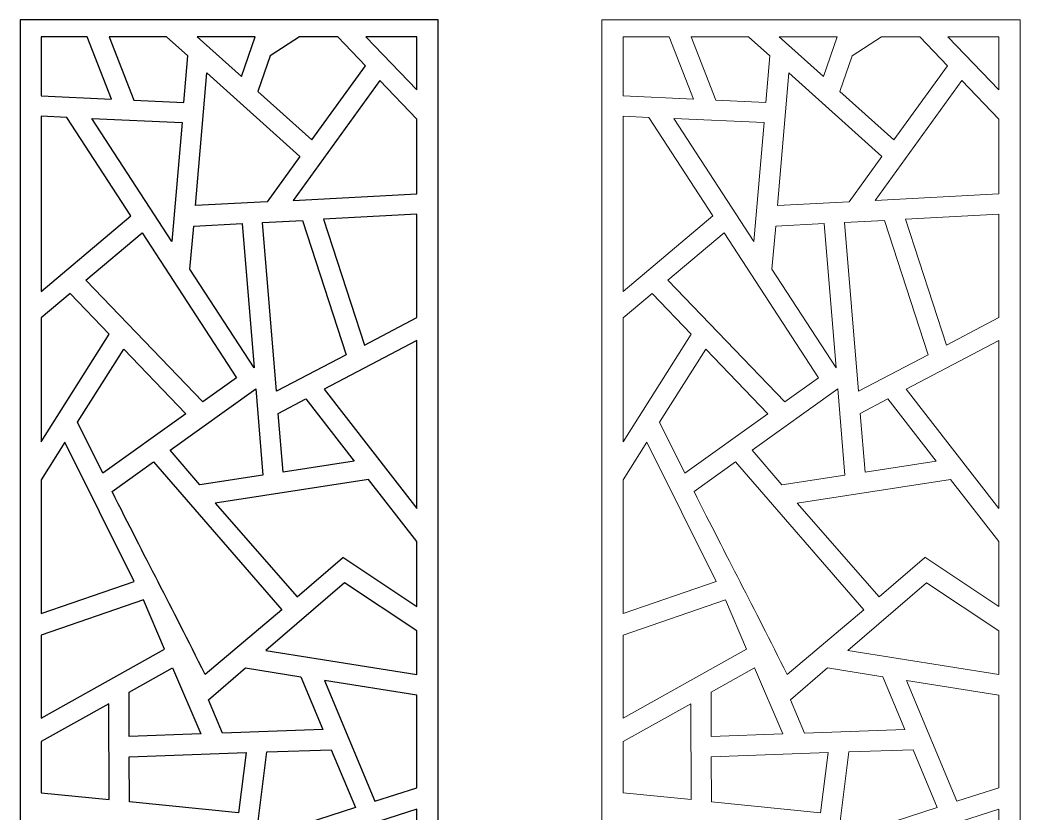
# Model space of a CAD drawing. Header units: centimetres. Extents: x -7.9 to 8.4, y -13.3 to 13.4.
# Drawn here: x -7.92 to 8.39, y 0.45 to 13.39 of the extents above; entities that cross this region are included whole.
import ezdxf

# ---------------------------------------------------------------- set-up
doc = ezdxf.new("R2010")
doc.units = ezdxf.units.CM
doc.header["$MEASUREMENT"] = 0
doc.layers.add('layer 1', color=7, linetype='Continuous')

msp = doc.modelspace()

# ---------------------------------------------------------------- linework, layer by layer
at = {"layer": 'layer 1', "color": 177}
for points, knots in [([(-7.91518, 13.39205), (-7.91518, 13.39205), (-1.09752, 13.39205), (-1.09752, 13.39205), (-1.09752, 13.39205), (-1.09752, 13.39205), (-1.09752, -13.33315), (-1.09752, -13.33315), (-1.09752, -13.33315), (-1.09752, -13.33315), (-7.91518, -13.33315), (-7.91518, -13.33315), (-7.91518, -13.33315), (-7.91518, -13.33315), (-7.91518, 13.39205), (-7.91518, 13.39205)], [0, 0, 0, 0, 0.2, 0.2, 0.2, 0.2, 0.4, 0.4, 0.4, 0.4, 0.6, 0.6, 0.6, 0.6, 1, 1, 1, 1]), ([(-7.57028, 13.11934), (-7.57028, 13.11934), (-6.81907, 13.11934), (-6.81907, 13.11934), (-6.81907, 13.11934), (-6.81907, 13.11934), (-6.42191, 12.10045), (-6.42191, 12.10045), (-6.42191, 12.10045), (-6.42191, 12.10045), (-7.57028, 12.15201), (-7.57028, 12.15201), (-7.57028, 12.15201), (-7.57028, 12.15201), (-7.57028, 13.11934), (-7.57028, 13.11934)], [0, 0, 0, 0, 0.2, 0.2, 0.2, 0.2, 0.4, 0.4, 0.4, 0.4, 0.6, 0.6, 0.6, 0.6, 1, 1, 1, 1]), ([(-6.46264, 13.11934), (-6.46264, 13.11934), (-5.52544, 13.11934), (-5.52544, 13.11934), (-5.52544, 13.11934), (-5.52544, 13.11934), (-5.1753, 12.8048), (-5.1753, 12.8048), (-5.1753, 12.8048), (-5.1753, 12.8048), (-5.24072, 12.04743), (-5.24072, 12.04743), (-5.24072, 12.04743), (-5.24072, 12.04743), (-6.05915, 12.08418), (-6.05915, 12.08418), (-6.05915, 12.08418), (-6.05915, 12.08418), (-6.46264, 13.11934), (-6.46264, 13.11934)], [0, 0, 0, 0, 0.16666667, 0.16666667, 0.16666667, 0.16666667, 0.33333333, 0.33333333, 0.33333333, 0.33333333, 0.5, 0.5, 0.5, 0.5, 0.66666667, 0.66666667, 0.66666667, 0.66666667, 1, 1, 1, 1]), ([(-5.02819, 13.11934), (-5.02819, 13.11934), (-4.07809, 13.11934), (-4.07809, 13.11934), (-4.07809, 13.11934), (-4.07809, 13.11934), (-4.303, 12.46789), (-4.303, 12.46789), (-4.303, 12.46789), (-4.303, 12.46789), (-5.02819, 13.11934), (-5.02819, 13.11934)], [0, 0, 0, 0, 0.25, 0.25, 0.25, 0.25, 0.5, 0.5, 0.5, 0.5, 1, 1, 1, 1]), ([(-3.357, 13.11934), (-3.357, 13.11934), (-2.73266, 13.11934), (-2.73266, 13.11934), (-2.73266, 13.11934), (-2.73266, 13.11934), (-2.27841, 12.6459), (-2.27841, 12.6459), (-2.27841, 12.6459), (-2.27841, 12.6459), (-3.15361, 11.43534), (-3.15361, 11.43534), (-3.15361, 11.43534), (-3.15361, 11.43534), (-4.03489, 12.22704), (-4.03489, 12.22704), (-4.03489, 12.22704), (-4.03489, 12.22704), (-3.83387, 12.80936), (-3.83387, 12.80936), (-3.83387, 12.80936), (-3.83387, 12.80936), (-3.357, 13.11934), (-3.357, 13.11934)], [0, 0, 0, 0, 0.14285714, 0.14285714, 0.14285714, 0.14285714, 0.28571429, 0.28571429, 0.28571429, 0.28571429, 0.42857143, 0.42857143, 0.42857143, 0.42857143, 0.57142857, 0.57142857, 0.57142857, 0.57142857, 0.71428571, 0.71428571, 0.71428571, 0.71428571, 1, 1, 1, 1]), ([(-2.27238, 13.11934), (-2.27238, 13.11934), (-1.44242, 13.11934), (-1.44242, 13.11934), (-1.44242, 13.11934), (-1.44242, 13.11934), (-1.44242, 12.25433), (-1.44242, 12.25433), (-1.44242, 12.25433), (-1.44242, 12.25433), (-2.27238, 13.11934), (-2.27238, 13.11934)], [0, 0, 0, 0, 0.25, 0.25, 0.25, 0.25, 0.5, 0.5, 0.5, 0.5, 1, 1, 1, 1]), ([(-4.86607, 12.52701), (-4.86607, 12.52701), (-5.05309, 10.36161), (-5.05309, 10.36161), (-5.05309, 10.36161), (-5.05309, 10.36161), (-3.88506, 10.42363), (-3.88506, 10.42363), (-3.88506, 10.42363), (-3.88506, 10.42363), (-3.34938, 11.16456), (-3.34938, 11.16456), (-3.34938, 11.16456), (-3.34938, 11.16456), (-4.86607, 12.52701), (-4.86607, 12.52701)], [0, 0, 0, 0, 0.2, 0.2, 0.2, 0.2, 0.4, 0.4, 0.4, 0.4, 0.6, 0.6, 0.6, 0.6, 1, 1, 1, 1]), ([(-1.44242, 11.77461), (-1.44242, 11.77461), (-1.44242, 10.55328), (-1.44242, 10.55328), (-1.44242, 10.55328), (-1.44242, 10.55328), (-3.45909, 10.44624), (-3.45909, 10.44624), (-3.45909, 10.44624), (-3.45909, 10.44624), (-2.04481, 12.40243), (-2.04481, 12.40243), (-2.04481, 12.40243), (-2.04481, 12.40243), (-1.44242, 11.77461), (-1.44242, 11.77461)], [0, 0, 0, 0, 0.2, 0.2, 0.2, 0.2, 0.4, 0.4, 0.4, 0.4, 0.6, 0.6, 0.6, 0.6, 1, 1, 1, 1]), ([(-7.57028, 8.96252), (-7.57028, 8.96252), (-7.57028, 11.81962), (-7.57028, 11.81962), (-7.57028, 11.81962), (-7.57028, 11.81962), (-7.14979, 11.80074), (-7.14979, 11.80074), (-7.14979, 11.80074), (-7.14979, 11.80074), (-6.10649, 10.19601), (-6.10649, 10.19601), (-6.10649, 10.19601), (-6.10649, 10.19601), (-7.57028, 8.96252), (-7.57028, 8.96252)], [0, 0, 0, 0, 0.2, 0.2, 0.2, 0.2, 0.4, 0.4, 0.4, 0.4, 0.6, 0.6, 0.6, 0.6, 1, 1, 1, 1]), ([(-6.74141, 11.78241), (-6.74141, 11.78241), (-5.43691, 9.77592), (-5.43691, 9.77592), (-5.43691, 9.77592), (-5.43691, 9.77592), (-5.26931, 11.71634), (-5.26931, 11.71634), (-5.26931, 11.71634), (-5.26931, 11.71634), (-6.74141, 11.78241), (-6.74141, 11.78241)], [0, 0, 0, 0, 0.25, 0.25, 0.25, 0.25, 0.5, 0.5, 0.5, 0.5, 1, 1, 1, 1]), ([(-3.95809, 10.08697), (-3.95809, 10.08697), (-3.73147, 7.33145), (-3.73147, 7.33145), (-3.73147, 7.33145), (-3.73147, 7.33145), (-2.59604, 7.92948), (-2.59604, 7.92948), (-2.59604, 7.92948), (-2.59604, 7.92948), (-3.30934, 10.12141), (-3.30934, 10.12141), (-3.30934, 10.12141), (-3.30934, 10.12141), (-3.95809, 10.08697), (-3.95809, 10.08697)], [0, 0, 0, 0, 0.2, 0.2, 0.2, 0.2, 0.4, 0.4, 0.4, 0.4, 0.6, 0.6, 0.6, 0.6, 1, 1, 1, 1]), ([(-1.44242, 10.22051), (-1.44242, 10.22051), (-1.44242, 8.5371), (-1.44242, 8.5371), (-1.44242, 8.5371), (-1.44242, 8.5371), (-2.29805, 8.08643), (-2.29805, 8.08643), (-2.29805, 8.08643), (-2.29805, 8.08643), (-2.9662, 10.13962), (-2.9662, 10.13962), (-2.9662, 10.13962), (-2.9662, 10.13962), (-1.44242, 10.22051), (-1.44242, 10.22051)], [0, 0, 0, 0, 0.2, 0.2, 0.2, 0.2, 0.4, 0.4, 0.4, 0.4, 0.6, 0.6, 0.6, 0.6, 1, 1, 1, 1]), ([(-4.09641, 7.71403), (-4.09641, 7.71403), (-4.29012, 10.06934), (-4.29012, 10.06934), (-4.29012, 10.06934), (-4.29012, 10.06934), (-5.08198, 10.0273), (-5.08198, 10.0273), (-5.08198, 10.0273), (-5.08198, 10.0273), (-5.14276, 9.32348), (-5.14276, 9.32348), (-5.14276, 9.32348), (-5.14276, 9.32348), (-4.09641, 7.71403), (-4.09641, 7.71403)], [0, 0, 0, 0, 0.2, 0.2, 0.2, 0.2, 0.4, 0.4, 0.4, 0.4, 0.6, 0.6, 0.6, 0.6, 1, 1, 1, 1]), ([(-4.93544, 7.15834), (-4.93544, 7.15834), (-4.38629, 7.55009), (-4.38629, 7.55009), (-4.38629, 7.55009), (-4.38629, 7.55009), (-5.92412, 9.91549), (-5.92412, 9.91549), (-5.92412, 9.91549), (-5.92412, 9.91549), (-6.84019, 9.14354), (-6.84019, 9.14354), (-6.84019, 9.14354), (-6.84019, 9.14354), (-4.93544, 7.15834), (-4.93544, 7.15834)], [0, 0, 0, 0, 0.2, 0.2, 0.2, 0.2, 0.4, 0.4, 0.4, 0.4, 0.6, 0.6, 0.6, 0.6, 1, 1, 1, 1]), ([(-7.57028, 6.50671), (-7.57028, 6.50671), (-7.57028, 8.52831), (-7.57028, 8.52831), (-7.57028, 8.52831), (-7.57028, 8.52831), (-7.0947, 8.92908), (-7.0947, 8.92908), (-7.0947, 8.92908), (-7.0947, 8.92908), (-6.45871, 8.26625), (-6.45871, 8.26625), (-6.45871, 8.26625), (-6.45871, 8.26625), (-7.57028, 6.50671), (-7.57028, 6.50671)], [0, 0, 0, 0, 0.2, 0.2, 0.2, 0.2, 0.4, 0.4, 0.4, 0.4, 0.6, 0.6, 0.6, 0.6, 1, 1, 1, 1]), ([(-1.44242, 8.1619), (-1.44242, 8.1619), (-1.44242, 5.41917), (-1.44242, 5.41917), (-1.44242, 5.41917), (-1.44242, 5.41917), (-2.95569, 7.36485), (-2.95569, 7.36485), (-2.95569, 7.36485), (-2.95569, 7.36485), (-1.44242, 8.1619), (-1.44242, 8.1619)], [0, 0, 0, 0, 0.25, 0.25, 0.25, 0.25, 0.5, 0.5, 0.5, 0.5, 1, 1, 1, 1]), ([(-6.22206, 8.0196), (-6.22206, 8.0196), (-6.97666, 6.82789), (-6.97666, 6.82789), (-6.97666, 6.82789), (-6.97666, 6.82789), (-6.56245, 5.99765), (-6.56245, 5.99765), (-6.56245, 5.99765), (-6.56245, 5.99765), (-5.20868, 6.96341), (-5.20868, 6.96341), (-5.20868, 6.96341), (-5.20868, 6.96341), (-6.22206, 8.0196), (-6.22206, 8.0196)], [0, 0, 0, 0, 0.2, 0.2, 0.2, 0.2, 0.4, 0.4, 0.4, 0.4, 0.6, 0.6, 0.6, 0.6, 1, 1, 1, 1]), ([(-3.95236, 5.96254), (-3.95236, 5.96254), (-4.06807, 7.36952), (-4.06807, 7.36952), (-4.06807, 7.36952), (-4.06807, 7.36952), (-5.46765, 6.37108), (-5.46765, 6.37108), (-5.46765, 6.37108), (-5.46765, 6.37108), (-4.98443, 5.80259), (-4.98443, 5.80259), (-4.98443, 5.80259), (-4.98443, 5.80259), (-3.95236, 5.96254), (-3.95236, 5.96254)], [0, 0, 0, 0, 0.2, 0.2, 0.2, 0.2, 0.4, 0.4, 0.4, 0.4, 0.6, 0.6, 0.6, 0.6, 1, 1, 1, 1]), ([(-3.70188, 6.97184), (-3.70188, 6.97184), (-3.62308, 6.01356), (-3.62308, 6.01356), (-3.62308, 6.01356), (-3.62308, 6.01356), (-2.46495, 6.19304), (-2.46495, 6.19304), (-2.46495, 6.19304), (-2.46495, 6.19304), (-3.25409, 7.20769), (-3.25409, 7.20769), (-3.25409, 7.20769), (-3.25409, 7.20769), (-3.70188, 6.97184), (-3.70188, 6.97184)], [0, 0, 0, 0, 0.2, 0.2, 0.2, 0.2, 0.4, 0.4, 0.4, 0.4, 0.6, 0.6, 0.6, 0.6, 1, 1, 1, 1]), ([(-7.57028, 3.70249), (-7.57028, 3.70249), (-7.57028, 5.88636), (-7.57028, 5.88636), (-7.57028, 5.88636), (-7.57028, 5.88636), (-7.18426, 6.50004), (-7.18426, 6.50004), (-7.18426, 6.50004), (-7.18426, 6.50004), (-6.05094, 4.22844), (-6.05094, 4.22844), (-6.05094, 4.22844), (-6.05094, 4.22844), (-7.57028, 3.70249), (-7.57028, 3.70249)], [0, 0, 0, 0, 0.2, 0.2, 0.2, 0.2, 0.4, 0.4, 0.4, 0.4, 0.6, 0.6, 0.6, 0.6, 1, 1, 1, 1]), ([(-4.89767, 2.71088), (-4.89767, 2.71088), (-3.64673, 3.76331), (-3.64673, 3.76331), (-3.64673, 3.76331), (-3.64673, 3.76331), (-5.73816, 6.17809), (-5.73816, 6.17809), (-5.73816, 6.17809), (-5.73816, 6.17809), (-6.41246, 5.69705), (-6.41246, 5.69705), (-6.41246, 5.69705), (-5.86667, 4.60305), (-5.46172, 3.84682), (-4.89767, 2.71088)], [0, 0, 0, 0, 0.2, 0.2, 0.2, 0.2, 0.4, 0.4, 0.4, 0.4, 0.6, 0.6, 0.6, 0.6, 1, 1, 1, 1]), ([(-1.44242, 4.87834), (-1.44242, 4.87834), (-1.44242, 3.81906), (-1.44242, 3.81906), (-1.44242, 3.81906), (-1.44242, 3.81906), (-2.64798, 4.62387), (-2.64798, 4.62387), (-2.64798, 4.62387), (-2.64798, 4.62387), (-2.65661, 4.61234), (-2.65661, 4.61234), (-2.65661, 4.61234), (-2.65661, 4.61234), (-2.65703, 4.61281), (-2.65703, 4.61281), (-2.65703, 4.61281), (-2.65703, 4.61281), (-3.3956, 3.97886), (-3.3956, 3.97886), (-3.3956, 3.97886), (-3.3956, 3.97886), (-4.73207, 5.50568), (-4.73207, 5.50568), (-4.73207, 5.50568), (-4.73207, 5.50568), (-2.23174, 5.89319), (-2.23174, 5.89319), (-2.23174, 5.89319), (-2.23174, 5.89319), (-1.44242, 4.87834), (-1.44242, 4.87834)], [0, 0, 0, 0, 0.11111111, 0.11111111, 0.11111111, 0.11111111, 0.22222222, 0.22222222, 0.22222222, 0.22222222, 0.33333333, 0.33333333, 0.33333333, 0.33333333, 0.44444444, 0.44444444, 0.44444444, 0.44444444, 0.55555556, 0.55555556, 0.55555556, 0.55555556, 0.66666667, 0.66666667, 0.66666667, 0.66666667, 0.77777778, 0.77777778, 0.77777778, 0.77777778, 1, 1, 1, 1]), ([(-1.44242, 3.41983), (-1.44242, 3.41983), (-1.44242, 2.709), (-1.44242, 2.709), (-1.44242, 2.709), (-1.44242, 2.709), (-3.90759, 3.1012), (-3.90759, 3.1012), (-3.90759, 3.1012), (-3.90759, 3.1012), (-2.62028, 4.20616), (-2.62028, 4.20616), (-2.62028, 4.20616), (-2.62028, 4.20616), (-1.44242, 3.41983), (-1.44242, 3.41983)], [0, 0, 0, 0, 0.2, 0.2, 0.2, 0.2, 0.4, 0.4, 0.4, 0.4, 0.6, 0.6, 0.6, 0.6, 1, 1, 1, 1]), ([(-7.57028, 1.99747), (-7.57028, 1.99747), (-7.57028, 3.35113), (-7.57028, 3.35113), (-7.57028, 3.35113), (-7.57028, 3.35113), (-5.89884, 3.92974), (-5.89884, 3.92974), (-5.89884, 3.92974), (-5.89884, 3.92974), (-5.55617, 3.12443), (-5.55617, 3.12443), (-5.55617, 3.12443), (-5.55617, 3.12443), (-7.57028, 1.99747), (-7.57028, 1.99747)], [0, 0, 0, 0, 0.2, 0.2, 0.2, 0.2, 0.4, 0.4, 0.4, 0.4, 0.6, 0.6, 0.6, 0.6, 1, 1, 1, 1]), ([(-4.96739, 1.74076), (-4.96739, 1.74076), (-5.42525, 2.81676), (-5.42525, 2.81676), (-5.42525, 2.81676), (-5.42525, 2.81676), (-6.13703, 2.41849), (-6.13703, 2.41849), (-6.13703, 2.41849), (-6.13703, 2.41849), (-6.13408, 1.70004), (-6.13408, 1.70004), (-6.13408, 1.70004), (-6.13408, 1.70004), (-4.96739, 1.74076), (-4.96739, 1.74076)], [0, 0, 0, 0, 0.2, 0.2, 0.2, 0.2, 0.4, 0.4, 0.4, 0.4, 0.6, 0.6, 0.6, 0.6, 1, 1, 1, 1]), ([(-3.33391, 2.67326), (-3.33391, 2.67326), (-4.23849, 2.81718), (-4.23849, 2.81718), (-4.23849, 2.81718), (-4.23849, 2.81718), (-4.84322, 2.29813), (-4.84322, 2.29813), (-4.84322, 2.29813), (-4.84322, 2.29813), (-4.61134, 1.75319), (-4.61134, 1.75319), (-4.61134, 1.75319), (-4.61134, 1.75319), (-2.97518, 1.81032), (-2.97518, 1.81032), (-2.97518, 1.81032), (-2.97518, 1.81032), (-3.33391, 2.67326), (-3.33391, 2.67326)], [0, 0, 0, 0, 0.16666667, 0.16666667, 0.16666667, 0.16666667, 0.33333333, 0.33333333, 0.33333333, 0.33333333, 0.5, 0.5, 0.5, 0.5, 0.66666667, 0.66666667, 0.66666667, 0.66666667, 1, 1, 1, 1]), ([(-1.44242, 2.37232), (-1.44242, 2.37232), (-1.44242, 0.86161), (-1.44242, 0.86161), (-1.44242, 0.86161), (-1.44242, 0.86161), (-2.12844, 0.63963), (-2.12844, 0.63963), (-2.12844, 0.63963), (-2.12844, 0.63963), (-2.94832, 2.6119), (-2.94832, 2.6119), (-2.94832, 2.6119), (-2.94832, 2.6119), (-1.44242, 2.37232), (-1.44242, 2.37232)], [0, 0, 0, 0, 0.2, 0.2, 0.2, 0.2, 0.4, 0.4, 0.4, 0.4, 0.6, 0.6, 0.6, 0.6, 1, 1, 1, 1]), ([(-7.57028, 0.7805), (-7.57028, 0.7805), (-7.57028, 1.61656), (-7.57028, 1.61656), (-7.57028, 1.61656), (-7.57028, 1.61656), (-6.46853, 2.23301), (-6.46853, 2.23301), (-6.46853, 2.23301), (-6.46853, 2.23301), (-6.4621, 0.66706), (-6.4621, 0.66706), (-6.4621, 0.66706), (-6.4621, 0.66706), (-7.57028, 0.7805), (-7.57028, 0.7805)], [0, 0, 0, 0, 0.2, 0.2, 0.2, 0.2, 0.4, 0.4, 0.4, 0.4, 0.6, 0.6, 0.6, 0.6, 1, 1, 1, 1]), ([(-2.83889, 1.48245), (-2.83889, 1.48245), (-3.89081, 1.44572), (-3.89081, 1.44572), (-3.89081, 1.44572), (-3.89081, 1.44572), (-4.06937, 0.01157), (-4.06937, 0.01157), (-4.06937, 0.01157), (-4.06937, 0.01157), (-2.44584, 0.53692), (-2.44584, 0.53692), (-2.44584, 0.53692), (-2.44584, 0.53692), (-2.83889, 1.48245), (-2.83889, 1.48245)], [0, 0, 0, 0, 0.2, 0.2, 0.2, 0.2, 0.4, 0.4, 0.4, 0.4, 0.6, 0.6, 0.6, 0.6, 1, 1, 1, 1]), ([(-4.22723, 1.43398), (-4.22723, 1.43398), (-6.13271, 1.36747), (-6.13271, 1.36747), (-6.13271, 1.36747), (-6.13271, 1.36747), (-6.12971, 0.63302), (-6.12971, 0.63302), (-6.12971, 0.63302), (-6.12971, 0.63302), (-4.34966, 0.45078), (-4.34966, 0.45078), (-4.34966, 0.45078), (-4.34966, 0.45078), (-4.22723, 1.43398), (-4.22723, 1.43398)], [0, 0, 0, 0, 0.2, 0.2, 0.2, 0.2, 0.4, 0.4, 0.4, 0.4, 0.6, 0.6, 0.6, 0.6, 1, 1, 1, 1]), ([(-1.44242, 0.51213), (-1.44242, 0.51213), (-1.44242, -2.34386), (-1.44242, -2.34386), (-1.44242, -2.34386), (-1.44242, -2.34386), (-1.71036, -2.43055), (-1.71036, -2.43055), (-1.71036, -2.43055), (-1.71036, -2.43055), (-2.84658, 0.05777), (-2.84658, 0.05777), (-2.84658, 0.05777), (-2.84658, 0.05777), (-1.44242, 0.51213), (-1.44242, 0.51213)], [0, 0, 0, 0, 0.2, 0.2, 0.2, 0.2, 0.4, 0.4, 0.4, 0.4, 0.6, 0.6, 0.6, 0.6, 1, 1, 1, 1])]:
    msp.add_open_spline(points, degree=3, knots=knots, dxfattribs=at)
at = {"layer": 'layer 1', "color": 242, "lineweight": 9}
for points, knots in [([(1.57701, 13.39205), (1.57701, 13.39205), (8.39467, 13.39205), (8.39467, 13.39205), (8.39467, 13.39205), (8.39467, 13.39205), (8.39467, -13.33315), (8.39467, -13.33315), (8.39467, -13.33315), (8.39467, -13.33315), (1.57701, -13.33315), (1.57701, -13.33315), (1.57701, -13.33315), (1.57701, -13.33315), (1.57701, 13.39205), (1.57701, 13.39205)], [0, 0, 0, 0, 0.2, 0.2, 0.2, 0.2, 0.4, 0.4, 0.4, 0.4, 0.6, 0.6, 0.6, 0.6, 1, 1, 1, 1]), ([(1.92191, 13.11934), (1.92191, 13.11934), (2.67312, 13.11934), (2.67312, 13.11934), (2.67312, 13.11934), (2.67312, 13.11934), (3.07028, 12.10045), (3.07028, 12.10045), (3.07028, 12.10045), (3.07028, 12.10045), (1.92191, 12.15201), (1.92191, 12.15201), (1.92191, 12.15201), (1.92191, 12.15201), (1.92191, 13.11934), (1.92191, 13.11934)], [0, 0, 0, 0, 0.2, 0.2, 0.2, 0.2, 0.4, 0.4, 0.4, 0.4, 0.6, 0.6, 0.6, 0.6, 1, 1, 1, 1]), ([(3.02955, 13.11934), (3.02955, 13.11934), (3.96675, 13.11934), (3.96675, 13.11934), (3.96675, 13.11934), (3.96675, 13.11934), (4.31689, 12.8048), (4.31689, 12.8048), (4.31689, 12.8048), (4.31689, 12.8048), (4.25147, 12.04743), (4.25147, 12.04743), (4.25147, 12.04743), (4.25147, 12.04743), (3.43304, 12.08418), (3.43304, 12.08418), (3.43304, 12.08418), (3.43304, 12.08418), (3.02955, 13.11934), (3.02955, 13.11934)], [0, 0, 0, 0, 0.16666667, 0.16666667, 0.16666667, 0.16666667, 0.33333333, 0.33333333, 0.33333333, 0.33333333, 0.5, 0.5, 0.5, 0.5, 0.66666667, 0.66666667, 0.66666667, 0.66666667, 1, 1, 1, 1]), ([(4.464, 13.11934), (4.464, 13.11934), (5.4141, 13.11934), (5.4141, 13.11934), (5.4141, 13.11934), (5.4141, 13.11934), (5.18919, 12.46789), (5.18919, 12.46789), (5.18919, 12.46789), (5.18919, 12.46789), (4.464, 13.11934), (4.464, 13.11934)], [0, 0, 0, 0, 0.25, 0.25, 0.25, 0.25, 0.5, 0.5, 0.5, 0.5, 1, 1, 1, 1]), ([(6.13519, 13.11934), (6.13519, 13.11934), (6.75953, 13.11934), (6.75953, 13.11934), (6.75953, 13.11934), (6.75953, 13.11934), (7.21378, 12.6459), (7.21378, 12.6459), (7.21378, 12.6459), (7.21378, 12.6459), (6.33858, 11.43534), (6.33858, 11.43534), (6.33858, 11.43534), (6.33858, 11.43534), (5.4573, 12.22704), (5.4573, 12.22704), (5.4573, 12.22704), (5.4573, 12.22704), (5.65832, 12.80936), (5.65832, 12.80936), (5.65832, 12.80936), (5.65832, 12.80936), (6.13519, 13.11934), (6.13519, 13.11934)], [0, 0, 0, 0, 0.14285714, 0.14285714, 0.14285714, 0.14285714, 0.28571429, 0.28571429, 0.28571429, 0.28571429, 0.42857143, 0.42857143, 0.42857143, 0.42857143, 0.57142857, 0.57142857, 0.57142857, 0.57142857, 0.71428571, 0.71428571, 0.71428571, 0.71428571, 1, 1, 1, 1]), ([(7.21981, 13.11934), (7.21981, 13.11934), (8.04977, 13.11934), (8.04977, 13.11934), (8.04977, 13.11934), (8.04977, 13.11934), (8.04977, 12.25433), (8.04977, 12.25433), (8.04977, 12.25433), (8.04977, 12.25433), (7.21981, 13.11934), (7.21981, 13.11934)], [0, 0, 0, 0, 0.25, 0.25, 0.25, 0.25, 0.5, 0.5, 0.5, 0.5, 1, 1, 1, 1]), ([(4.62612, 12.52701), (4.62612, 12.52701), (4.4391, 10.36161), (4.4391, 10.36161), (4.4391, 10.36161), (4.4391, 10.36161), (5.60713, 10.42363), (5.60713, 10.42363), (5.60713, 10.42363), (5.60713, 10.42363), (6.14281, 11.16456), (6.14281, 11.16456), (6.14281, 11.16456), (6.14281, 11.16456), (4.62612, 12.52701), (4.62612, 12.52701)], [0, 0, 0, 0, 0.2, 0.2, 0.2, 0.2, 0.4, 0.4, 0.4, 0.4, 0.6, 0.6, 0.6, 0.6, 1, 1, 1, 1]), ([(8.04977, 11.77461), (8.04977, 11.77461), (8.04977, 10.55328), (8.04977, 10.55328), (8.04977, 10.55328), (8.04977, 10.55328), (6.0331, 10.44624), (6.0331, 10.44624), (6.0331, 10.44624), (6.0331, 10.44624), (7.44738, 12.40243), (7.44738, 12.40243), (7.44738, 12.40243), (7.44738, 12.40243), (8.04977, 11.77461), (8.04977, 11.77461)], [0, 0, 0, 0, 0.2, 0.2, 0.2, 0.2, 0.4, 0.4, 0.4, 0.4, 0.6, 0.6, 0.6, 0.6, 1, 1, 1, 1]), ([(1.92191, 8.96252), (1.92191, 8.96252), (1.92191, 11.81962), (1.92191, 11.81962), (1.92191, 11.81962), (1.92191, 11.81962), (2.3424, 11.80074), (2.3424, 11.80074), (2.3424, 11.80074), (2.3424, 11.80074), (3.3857, 10.19601), (3.3857, 10.19601), (3.3857, 10.19601), (3.3857, 10.19601), (1.92191, 8.96252), (1.92191, 8.96252)], [0, 0, 0, 0, 0.2, 0.2, 0.2, 0.2, 0.4, 0.4, 0.4, 0.4, 0.6, 0.6, 0.6, 0.6, 1, 1, 1, 1]), ([(2.75078, 11.78241), (2.75078, 11.78241), (4.05528, 9.77592), (4.05528, 9.77592), (4.05528, 9.77592), (4.05528, 9.77592), (4.22288, 11.71634), (4.22288, 11.71634), (4.22288, 11.71634), (4.22288, 11.71634), (2.75078, 11.78241), (2.75078, 11.78241)], [0, 0, 0, 0, 0.25, 0.25, 0.25, 0.25, 0.5, 0.5, 0.5, 0.5, 1, 1, 1, 1]), ([(5.5341, 10.08697), (5.5341, 10.08697), (5.76072, 7.33145), (5.76072, 7.33145), (5.76072, 7.33145), (5.76072, 7.33145), (6.89615, 7.92948), (6.89615, 7.92948), (6.89615, 7.92948), (6.89615, 7.92948), (6.18285, 10.12141), (6.18285, 10.12141), (6.18285, 10.12141), (6.18285, 10.12141), (5.5341, 10.08697), (5.5341, 10.08697)], [0, 0, 0, 0, 0.2, 0.2, 0.2, 0.2, 0.4, 0.4, 0.4, 0.4, 0.6, 0.6, 0.6, 0.6, 1, 1, 1, 1]), ([(8.04977, 10.22051), (8.04977, 10.22051), (8.04977, 8.5371), (8.04977, 8.5371), (8.04977, 8.5371), (8.04977, 8.5371), (7.19414, 8.08643), (7.19414, 8.08643), (7.19414, 8.08643), (7.19414, 8.08643), (6.52599, 10.13962), (6.52599, 10.13962), (6.52599, 10.13962), (6.52599, 10.13962), (8.04977, 10.22051), (8.04977, 10.22051)], [0, 0, 0, 0, 0.2, 0.2, 0.2, 0.2, 0.4, 0.4, 0.4, 0.4, 0.6, 0.6, 0.6, 0.6, 1, 1, 1, 1]), ([(5.39578, 7.71403), (5.39578, 7.71403), (5.20207, 10.06934), (5.20207, 10.06934), (5.20207, 10.06934), (5.20207, 10.06934), (4.41021, 10.0273), (4.41021, 10.0273), (4.41021, 10.0273), (4.41021, 10.0273), (4.34943, 9.32348), (4.34943, 9.32348), (4.34943, 9.32348), (4.34943, 9.32348), (5.39578, 7.71403), (5.39578, 7.71403)], [0, 0, 0, 0, 0.2, 0.2, 0.2, 0.2, 0.4, 0.4, 0.4, 0.4, 0.6, 0.6, 0.6, 0.6, 1, 1, 1, 1]), ([(4.55675, 7.15834), (4.55675, 7.15834), (5.1059, 7.55009), (5.1059, 7.55009), (5.1059, 7.55009), (5.1059, 7.55009), (3.56807, 9.91549), (3.56807, 9.91549), (3.56807, 9.91549), (3.56807, 9.91549), (2.652, 9.14354), (2.652, 9.14354), (2.652, 9.14354), (2.652, 9.14354), (4.55675, 7.15834), (4.55675, 7.15834)], [0, 0, 0, 0, 0.2, 0.2, 0.2, 0.2, 0.4, 0.4, 0.4, 0.4, 0.6, 0.6, 0.6, 0.6, 1, 1, 1, 1]), ([(1.92191, 6.50671), (1.92191, 6.50671), (1.92191, 8.52831), (1.92191, 8.52831), (1.92191, 8.52831), (1.92191, 8.52831), (2.39749, 8.92908), (2.39749, 8.92908), (2.39749, 8.92908), (2.39749, 8.92908), (3.03348, 8.26625), (3.03348, 8.26625), (3.03348, 8.26625), (3.03348, 8.26625), (1.92191, 6.50671), (1.92191, 6.50671)], [0, 0, 0, 0, 0.2, 0.2, 0.2, 0.2, 0.4, 0.4, 0.4, 0.4, 0.6, 0.6, 0.6, 0.6, 1, 1, 1, 1]), ([(8.04977, 8.1619), (8.04977, 8.1619), (8.04977, 5.41917), (8.04977, 5.41917), (8.04977, 5.41917), (8.04977, 5.41917), (6.5365, 7.36485), (6.5365, 7.36485), (6.5365, 7.36485), (6.5365, 7.36485), (8.04977, 8.1619), (8.04977, 8.1619)], [0, 0, 0, 0, 0.25, 0.25, 0.25, 0.25, 0.5, 0.5, 0.5, 0.5, 1, 1, 1, 1]), ([(3.27013, 8.0196), (3.27013, 8.0196), (2.51553, 6.82789), (2.51553, 6.82789), (2.51553, 6.82789), (2.51553, 6.82789), (2.92974, 5.99765), (2.92974, 5.99765), (2.92974, 5.99765), (2.92974, 5.99765), (4.28351, 6.96341), (4.28351, 6.96341), (4.28351, 6.96341), (4.28351, 6.96341), (3.27013, 8.0196), (3.27013, 8.0196)], [0, 0, 0, 0, 0.2, 0.2, 0.2, 0.2, 0.4, 0.4, 0.4, 0.4, 0.6, 0.6, 0.6, 0.6, 1, 1, 1, 1]), ([(5.53983, 5.96254), (5.53983, 5.96254), (5.42412, 7.36952), (5.42412, 7.36952), (5.42412, 7.36952), (5.42412, 7.36952), (4.02454, 6.37108), (4.02454, 6.37108), (4.02454, 6.37108), (4.02454, 6.37108), (4.50776, 5.80259), (4.50776, 5.80259), (4.50776, 5.80259), (4.50776, 5.80259), (5.53983, 5.96254), (5.53983, 5.96254)], [0, 0, 0, 0, 0.2, 0.2, 0.2, 0.2, 0.4, 0.4, 0.4, 0.4, 0.6, 0.6, 0.6, 0.6, 1, 1, 1, 1]), ([(5.79031, 6.97184), (5.79031, 6.97184), (5.86911, 6.01356), (5.86911, 6.01356), (5.86911, 6.01356), (5.86911, 6.01356), (7.02724, 6.19304), (7.02724, 6.19304), (7.02724, 6.19304), (7.02724, 6.19304), (6.2381, 7.20769), (6.2381, 7.20769), (6.2381, 7.20769), (6.2381, 7.20769), (5.79031, 6.97184), (5.79031, 6.97184)], [0, 0, 0, 0, 0.2, 0.2, 0.2, 0.2, 0.4, 0.4, 0.4, 0.4, 0.6, 0.6, 0.6, 0.6, 1, 1, 1, 1]), ([(1.92191, 3.70249), (1.92191, 3.70249), (1.92191, 5.88636), (1.92191, 5.88636), (1.92191, 5.88636), (1.92191, 5.88636), (2.30793, 6.50004), (2.30793, 6.50004), (2.30793, 6.50004), (2.30793, 6.50004), (3.44125, 4.22844), (3.44125, 4.22844), (3.44125, 4.22844), (3.44125, 4.22844), (1.92191, 3.70249), (1.92191, 3.70249)], [0, 0, 0, 0, 0.2, 0.2, 0.2, 0.2, 0.4, 0.4, 0.4, 0.4, 0.6, 0.6, 0.6, 0.6, 1, 1, 1, 1]), ([(4.59452, 2.71088), (4.59452, 2.71088), (5.84546, 3.76331), (5.84546, 3.76331), (5.84546, 3.76331), (5.84546, 3.76331), (3.75403, 6.17809), (3.75403, 6.17809), (3.75403, 6.17809), (3.75403, 6.17809), (3.07973, 5.69705), (3.07973, 5.69705), (3.07973, 5.69705), (3.62552, 4.60305), (4.03047, 3.84682), (4.59452, 2.71088)], [0, 0, 0, 0, 0.2, 0.2, 0.2, 0.2, 0.4, 0.4, 0.4, 0.4, 0.6, 0.6, 0.6, 0.6, 1, 1, 1, 1]), ([(8.04977, 4.87834), (8.04977, 4.87834), (8.04977, 3.81906), (8.04977, 3.81906), (8.04977, 3.81906), (8.04977, 3.81906), (6.84421, 4.62387), (6.84421, 4.62387), (6.84421, 4.62387), (6.84421, 4.62387), (6.83558, 4.61234), (6.83558, 4.61234), (6.83558, 4.61234), (6.83558, 4.61234), (6.83516, 4.61281), (6.83516, 4.61281), (6.83516, 4.61281), (6.83516, 4.61281), (6.09659, 3.97886), (6.09659, 3.97886), (6.09659, 3.97886), (6.09659, 3.97886), (4.76012, 5.50568), (4.76012, 5.50568), (4.76012, 5.50568), (4.76012, 5.50568), (7.26045, 5.89319), (7.26045, 5.89319), (7.26045, 5.89319), (7.26045, 5.89319), (8.04977, 4.87834), (8.04977, 4.87834)], [0, 0, 0, 0, 0.11111111, 0.11111111, 0.11111111, 0.11111111, 0.22222222, 0.22222222, 0.22222222, 0.22222222, 0.33333333, 0.33333333, 0.33333333, 0.33333333, 0.44444444, 0.44444444, 0.44444444, 0.44444444, 0.55555556, 0.55555556, 0.55555556, 0.55555556, 0.66666667, 0.66666667, 0.66666667, 0.66666667, 0.77777778, 0.77777778, 0.77777778, 0.77777778, 1, 1, 1, 1]), ([(8.04977, 3.41983), (8.04977, 3.41983), (8.04977, 2.709), (8.04977, 2.709), (8.04977, 2.709), (8.04977, 2.709), (5.5846, 3.1012), (5.5846, 3.1012), (5.5846, 3.1012), (5.5846, 3.1012), (6.87191, 4.20616), (6.87191, 4.20616), (6.87191, 4.20616), (6.87191, 4.20616), (8.04977, 3.41983), (8.04977, 3.41983)], [0, 0, 0, 0, 0.2, 0.2, 0.2, 0.2, 0.4, 0.4, 0.4, 0.4, 0.6, 0.6, 0.6, 0.6, 1, 1, 1, 1]), ([(1.92191, 1.99747), (1.92191, 1.99747), (1.92191, 3.35113), (1.92191, 3.35113), (1.92191, 3.35113), (1.92191, 3.35113), (3.59335, 3.92974), (3.59335, 3.92974), (3.59335, 3.92974), (3.59335, 3.92974), (3.93602, 3.12443), (3.93602, 3.12443), (3.93602, 3.12443), (3.93602, 3.12443), (1.92191, 1.99747), (1.92191, 1.99747)], [0, 0, 0, 0, 0.2, 0.2, 0.2, 0.2, 0.4, 0.4, 0.4, 0.4, 0.6, 0.6, 0.6, 0.6, 1, 1, 1, 1]), ([(4.5248, 1.74076), (4.5248, 1.74076), (4.06694, 2.81676), (4.06694, 2.81676), (4.06694, 2.81676), (4.06694, 2.81676), (3.35516, 2.41849), (3.35516, 2.41849), (3.35516, 2.41849), (3.35516, 2.41849), (3.35811, 1.70004), (3.35811, 1.70004), (3.35811, 1.70004), (3.35811, 1.70004), (4.5248, 1.74076), (4.5248, 1.74076)], [0, 0, 0, 0, 0.2, 0.2, 0.2, 0.2, 0.4, 0.4, 0.4, 0.4, 0.6, 0.6, 0.6, 0.6, 1, 1, 1, 1]), ([(6.15828, 2.67326), (6.15828, 2.67326), (5.2537, 2.81718), (5.2537, 2.81718), (5.2537, 2.81718), (5.2537, 2.81718), (4.64897, 2.29813), (4.64897, 2.29813), (4.64897, 2.29813), (4.64897, 2.29813), (4.88085, 1.75319), (4.88085, 1.75319), (4.88085, 1.75319), (4.88085, 1.75319), (6.51701, 1.81032), (6.51701, 1.81032), (6.51701, 1.81032), (6.51701, 1.81032), (6.15828, 2.67326), (6.15828, 2.67326)], [0, 0, 0, 0, 0.16666667, 0.16666667, 0.16666667, 0.16666667, 0.33333333, 0.33333333, 0.33333333, 0.33333333, 0.5, 0.5, 0.5, 0.5, 0.66666667, 0.66666667, 0.66666667, 0.66666667, 1, 1, 1, 1]), ([(8.04977, 2.37232), (8.04977, 2.37232), (8.04977, 0.86161), (8.04977, 0.86161), (8.04977, 0.86161), (8.04977, 0.86161), (7.36375, 0.63963), (7.36375, 0.63963), (7.36375, 0.63963), (7.36375, 0.63963), (6.54387, 2.6119), (6.54387, 2.6119), (6.54387, 2.6119), (6.54387, 2.6119), (8.04977, 2.37232), (8.04977, 2.37232)], [0, 0, 0, 0, 0.2, 0.2, 0.2, 0.2, 0.4, 0.4, 0.4, 0.4, 0.6, 0.6, 0.6, 0.6, 1, 1, 1, 1]), ([(1.92191, 0.7805), (1.92191, 0.7805), (1.92191, 1.61656), (1.92191, 1.61656), (1.92191, 1.61656), (1.92191, 1.61656), (3.02366, 2.23301), (3.02366, 2.23301), (3.02366, 2.23301), (3.02366, 2.23301), (3.03009, 0.66706), (3.03009, 0.66706), (3.03009, 0.66706), (3.03009, 0.66706), (1.92191, 0.7805), (1.92191, 0.7805)], [0, 0, 0, 0, 0.2, 0.2, 0.2, 0.2, 0.4, 0.4, 0.4, 0.4, 0.6, 0.6, 0.6, 0.6, 1, 1, 1, 1]), ([(6.6533, 1.48245), (6.6533, 1.48245), (5.60138, 1.44572), (5.60138, 1.44572), (5.60138, 1.44572), (5.60138, 1.44572), (5.42282, 0.01157), (5.42282, 0.01157), (5.42282, 0.01157), (5.42282, 0.01157), (7.04635, 0.53692), (7.04635, 0.53692), (7.04635, 0.53692), (7.04635, 0.53692), (6.6533, 1.48245), (6.6533, 1.48245)], [0, 0, 0, 0, 0.2, 0.2, 0.2, 0.2, 0.4, 0.4, 0.4, 0.4, 0.6, 0.6, 0.6, 0.6, 1, 1, 1, 1]), ([(5.26496, 1.43398), (5.26496, 1.43398), (3.35948, 1.36747), (3.35948, 1.36747), (3.35948, 1.36747), (3.35948, 1.36747), (3.36248, 0.63302), (3.36248, 0.63302), (3.36248, 0.63302), (3.36248, 0.63302), (5.14253, 0.45078), (5.14253, 0.45078), (5.14253, 0.45078), (5.14253, 0.45078), (5.26496, 1.43398), (5.26496, 1.43398)], [0, 0, 0, 0, 0.2, 0.2, 0.2, 0.2, 0.4, 0.4, 0.4, 0.4, 0.6, 0.6, 0.6, 0.6, 1, 1, 1, 1]), ([(8.04977, 0.51213), (8.04977, 0.51213), (8.04977, -2.34386), (8.04977, -2.34386), (8.04977, -2.34386), (8.04977, -2.34386), (7.78183, -2.43055), (7.78183, -2.43055), (7.78183, -2.43055), (7.78183, -2.43055), (6.64561, 0.05777), (6.64561, 0.05777), (6.64561, 0.05777), (6.64561, 0.05777), (8.04977, 0.51213), (8.04977, 0.51213)], [0, 0, 0, 0, 0.2, 0.2, 0.2, 0.2, 0.4, 0.4, 0.4, 0.4, 0.6, 0.6, 0.6, 0.6, 1, 1, 1, 1])]:
    msp.add_open_spline(points, degree=3, knots=knots, dxfattribs=at)

doc.saveas('drawing.dxf')
